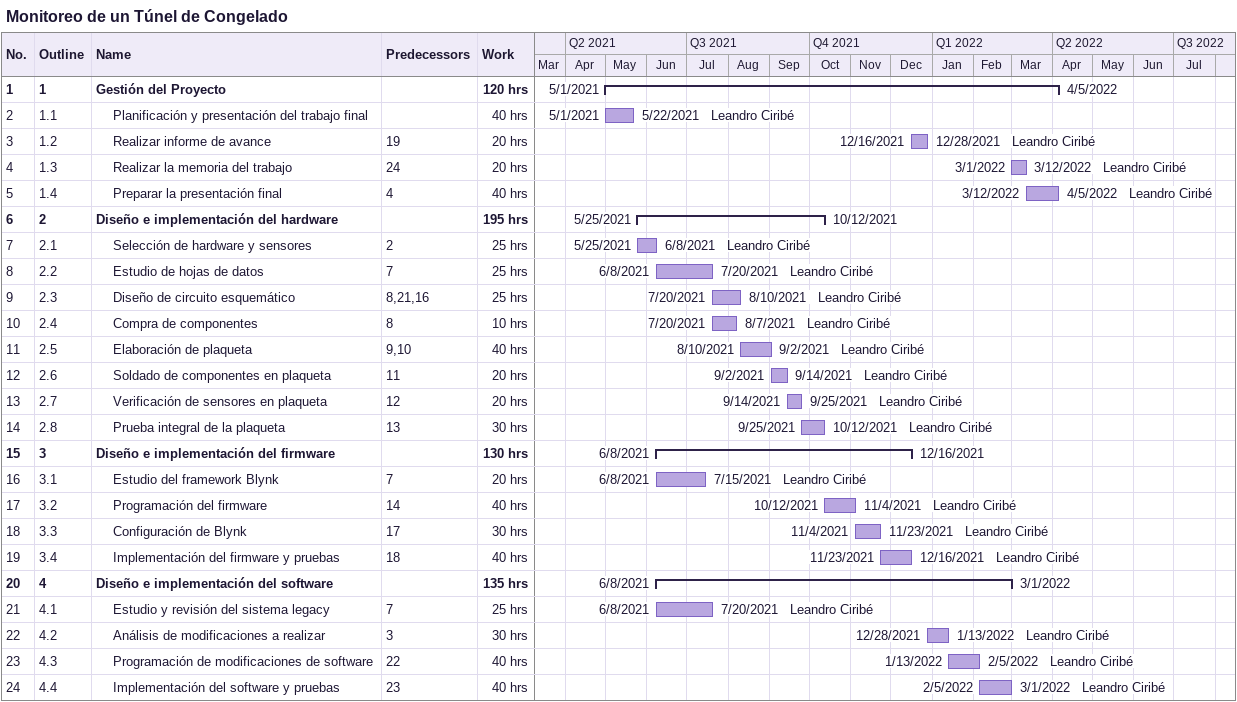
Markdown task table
Monitoreo de un Túnel de Congelado

| ID | WBS | Task | Start | Finish | Predecessors | Resources | Work (h) |
|---|---|---|---|---|---|---|---|
| 1 | 1 | **Gestión del Proyecto** | 2021-05-01 | 2022-04-05 |  |  | 120 |
| 2 | 1.1 | Planificación y presentación del trabajo final | 2021-05-01 | 2021-05-22 |  | Leandro Ciribé | 40 |
| 3 | 1.2 | Realizar informe de avance | 2021-12-16 | 2021-12-28 | 19 | Leandro Ciribé | 20 |
| 4 | 1.3 | Realizar la memoria del trabajo | 2022-03-01 | 2022-03-12 | 24 | Leandro Ciribé | 20 |
| 5 | 1.4 | Preparar la presentación final | 2022-03-12 | 2022-04-05 | 4 | Leandro Ciribé | 40 |
| 6 | 2 | **Diseño e implementación del hardware** | 2021-05-25 | 2021-10-12 |  |  | 195 |
| 7 | 2.1 | Selección de hardware y sensores | 2021-05-25 | 2021-06-08 | 2 | Leandro Ciribé | 25 |
| 8 | 2.2 | Estudio de hojas de datos | 2021-06-08 | 2021-07-20 | 7 | Leandro Ciribé | 25 |
| 9 | 2.3 | Diseño de circuito esquemático | 2021-07-20 | 2021-08-10 | 8, 21, 16 | Leandro Ciribé | 25 |
| 10 | 2.4 | Compra de componentes | 2021-07-20 | 2021-08-07 | 8 | Leandro Ciribé | 10 |
| 11 | 2.5 | Elaboración de plaqueta | 2021-08-10 | 2021-09-02 | 9, 10 | Leandro Ciribé | 40 |
| 12 | 2.6 | Soldado de componentes en plaqueta | 2021-09-02 | 2021-09-14 | 11 | Leandro Ciribé | 20 |
| 13 | 2.7 | Verificación de sensores en plaqueta | 2021-09-14 | 2021-09-25 | 12 | Leandro Ciribé | 20 |
| 14 | 2.8 | Prueba integral de la plaqueta | 2021-09-25 | 2021-10-12 | 13 | Leandro Ciribé | 30 |
| 15 | 3 | **Diseño e implementación del firmware** | 2021-06-08 | 2021-12-16 |  |  | 130 |
| 16 | 3.1 | Estudio del framework Blynk | 2021-06-08 | 2021-07-15 | 7 | Leandro Ciribé | 20 |
| 17 | 3.2 | Programación del firmware | 2021-10-12 | 2021-11-04 | 14 | Leandro Ciribé | 40 |
| 18 | 3.3 | Configuración de Blynk | 2021-11-04 | 2021-11-23 | 17 | Leandro Ciribé | 30 |
| 19 | 3.4 | Implementación del firmware y pruebas | 2021-11-23 | 2021-12-16 | 18 | Leandro Ciribé | 40 |
| 20 | 4 | **Diseño e implementación del software** | 2021-06-08 | 2022-03-01 |  |  | 135 |
| 21 | 4.1 | Estudio y revisión del sistema legacy | 2021-06-08 | 2021-07-20 | 7 | Leandro Ciribé | 25 |
| 22 | 4.2 | Análisis de modificaciones a realizar | 2021-12-28 | 2022-01-13 | 3 | Leandro Ciribé | 30 |
| 23 | 4.3 | Programación de modificaciones de software | 2022-01-13 | 2022-02-05 | 22 | Leandro Ciribé | 40 |
| 24 | 4.4 | Implementación del software y pruebas | 2022-02-05 | 2022-03-01 | 23 | Leandro Ciribé | 40 |
